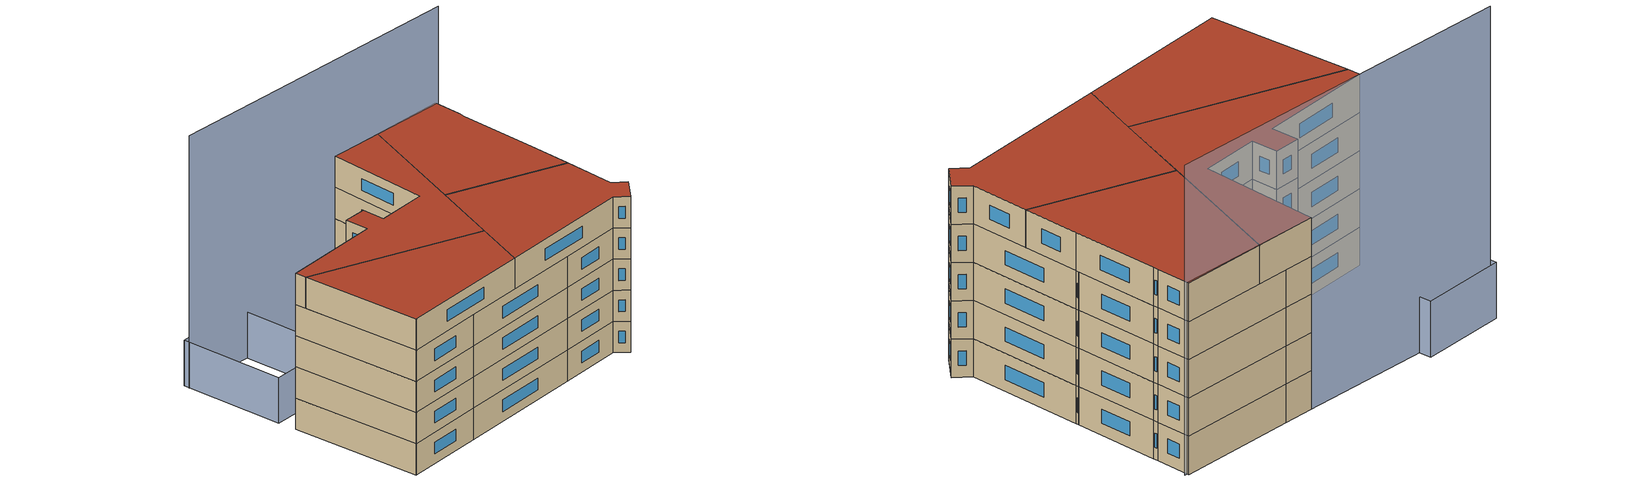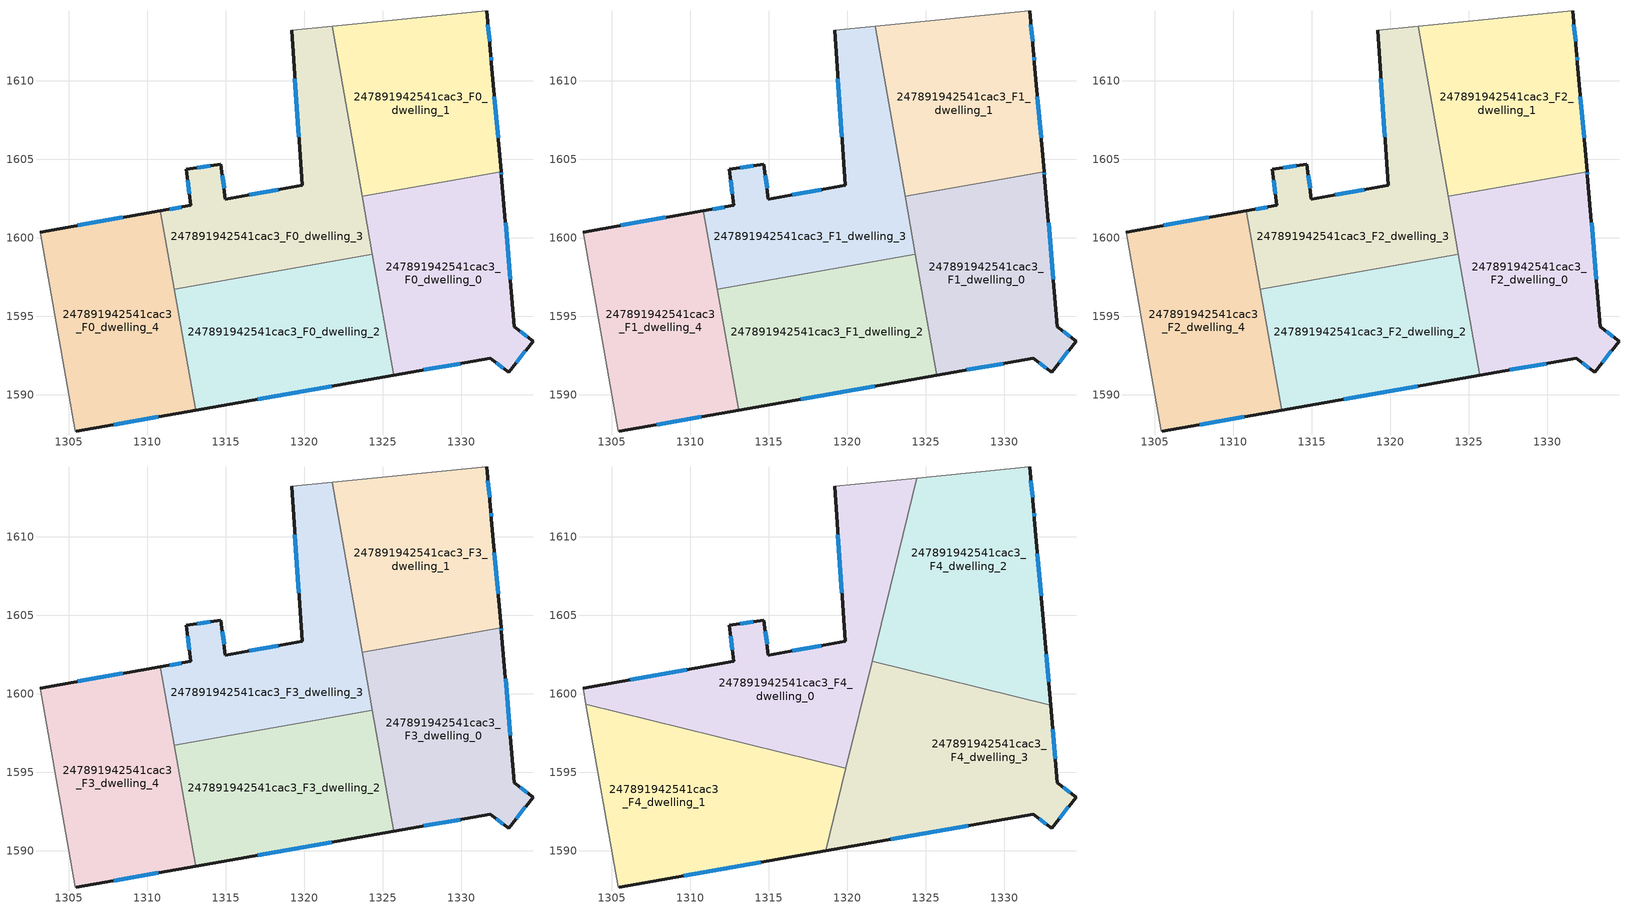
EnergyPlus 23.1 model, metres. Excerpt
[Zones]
247891942541cac3_F0_dwelling_0
 floor ground (EU_floor_Construction): 1332.58,1604 1333.4,1594.33 1334.58,1593.42 1333.05,1591.43 1331.86,1592.34 1325.71,1591.25 1323.7,1602.65 1332.56,1604.22 z0
 wall outside (EU_wall_Construction): 1325.71,1591.25 1331.86,1592.34 1333.05,1591.43 1334.58,1593.42 1333.4,1594.33 1332.58,1604 1332.56,1604.22 z0:3
 wall to 247891942541cac3_F0_dwelling_1 (EU_wall_Construction): 1332.56,1604.22 1323.7,1602.65 z0:3
 wall to 247891942541cac3_F0_dwelling_2 (EU_wall_Construction): 1324.35,1598.98 1325.71,1591.25 z0:3
 wall to 247891942541cac3_F0_dwelling_3 (EU_wall_Construction): 1323.7,1602.65 1324.35,1598.98 z0:3
 window (EU_Window_Construction): 1334.21,1593.71 1333.77,1594.05 / 1333.53,1592.05 1334.1,1592.8 / 1332.24,1592.05 1332.68,1591.71 / 1327.64,1591.59 1329.94,1592 / 1332.57,1604.07 1332.56,1604.15 / 1333.14,1597.36 1332.83,1600.97 z0.94:2.06
247891942541cac3_F0_dwelling_1
 floor ground (EU_floor_Construction): 1331.63,1614.47 1331.91,1611.65 1331.93,1611.16 1332.56,1604.22 1323.7,1602.65 1321.78,1613.48 z0
 wall outside (EU_wall_Construction): 1332.56,1604.22 1331.93,1611.16 1331.91,1611.65 1331.63,1614.47 z0:3
 wall adiabatic (EU_wall_Construction): 1331.63,1614.47 1321.78,1613.48 z0:3
 wall to 247891942541cac3_F0_dwelling_3 (EU_wall_Construction): 1321.78,1613.48 1323.7,1602.65 z0:3
 window (EU_Window_Construction): 1331.82,1612.53 1331.72,1613.59 / 1331.92,1611.31 1331.91,1611.5 / 1332.36,1606.39 1332.13,1608.98 z0.94:2.06
247891942541cac3_F0_dwelling_2
 floor ground (EU_floor_Construction): 1324.35,1598.98 1325.71,1591.25 1313.09,1589.03 1311.73,1596.75 z0
 wall outside (EU_wall_Construction): 1313.09,1589.03 1325.71,1591.25 z0:3
 wall to 247891942541cac3_F0_dwelling_3 (EU_wall_Construction): 1324.35,1598.98 1311.73,1596.75 z0:3
 wall to 247891942541cac3_F0_dwelling_4 (EU_wall_Construction): 1311.73,1596.75 1313.09,1589.03 z0:3
 window (EU_Window_Construction): 1317.05,1589.73 1321.75,1590.56 z0.94:2.06
247891942541cac3_F0_dwelling_3
 floor ground (EU_floor_Construction): 1321.78,1613.48 1324.35,1598.98 1311.73,1596.75 1310.85,1601.73 1312.8,1602.08 1312.49,1604.39 1314.7,1604.68 1314.99,1602.47 1319.88,1603.35 1319.21,1613.22 z0
 wall outside (EU_wall_Construction): 1319.21,1613.22 1319.88,1603.35 1314.99,1602.47 1314.7,1604.68 1312.49,1604.39 1312.8,1602.08 1310.85,1601.73 z0:3
 wall adiabatic (EU_wall_Construction): 1321.78,1613.48 1319.21,1613.22 z0:3
 wall to 247891942541cac3_F0_dwelling_4 (EU_wall_Construction): 1310.85,1601.73 1311.73,1596.75 z0:3
 window (EU_Window_Construction): 1312.18,1601.97 1311.46,1601.84 / 1312.59,1603.66 1312.7,1602.8 / 1314.01,1604.59 1313.18,1604.48 / 1314.9,1603.16 1314.79,1603.99 / 1318.34,1603.07 1316.52,1602.75 / 1319.42,1610.13 1319.67,1606.44 z0.94:2.06
247891942541cac3_F0_dwelling_4
 floor ground (EU_floor_Construction): 1310.85,1601.73 1313.09,1589.03 1305.48,1587.69 1305.41,1587.7 1303.18,1600.37 z0
 wall outside (EU_wall_Construction): 1305.48,1587.69 1313.09,1589.03 / 1310.85,1601.73 1303.18,1600.37 z0:3
 wall adiabatic (EU_wall_Construction): 1303.18,1600.37 1305.41,1587.7 1305.48,1587.69 z0:3
 window (EU_Window_Construction): 1307.87,1588.11 1310.7,1588.61 / 1308.44,1601.3 1305.58,1600.79 z0.94:2.06
247891942541cac3_F1_dwelling_0
 floor to 247891942541cac3_F0_dwelling_0 (EU_floor_Construction): 1332.58,1604 1333.4,1594.33 1334.58,1593.42 1333.05,1591.43 1331.86,1592.34 1325.71,1591.25 1323.7,1602.65 1332.56,1604.22 z3
 wall outside (EU_wall_Construction): 1325.71,1591.25 1331.86,1592.34 1333.05,1591.43 1334.58,1593.42 1333.4,1594.33 1332.58,1604 1332.56,1604.22 z3:6
 wall to 247891942541cac3_F1_dwelling_1 (EU_wall_Construction): 1332.56,1604.22 1323.7,1602.65 z3:6
 wall to 247891942541cac3_F1_dwelling_2 (EU_wall_Construction): 1324.35,1598.98 1325.71,1591.25 z3:6
 wall to 247891942541cac3_F1_dwelling_3 (EU_wall_Construction): 1323.7,1602.65 1324.35,1598.98 z3:6
 window (EU_Window_Construction): 1334.21,1593.71 1333.77,1594.05 / 1333.53,1592.05 1334.1,1592.8 / 1332.24,1592.05 1332.68,1591.71 / 1327.64,1591.59 1329.94,1592 / 1332.57,1604.07 1332.56,1604.15 / 1333.14,1597.36 1332.83,1600.97 z3.94:5.06
247891942541cac3_F1_dwelling_1
 floor to 247891942541cac3_F0_dwelling_1 (EU_floor_Construction): 1331.63,1614.47 1331.91,1611.65 1331.93,1611.16 1332.56,1604.22 1323.7,1602.65 1321.78,1613.48 z3
 wall outside (EU_wall_Construction): 1332.56,1604.22 1331.93,1611.16 1331.91,1611.65 1331.63,1614.47 z3:6
 wall adiabatic (EU_wall_Construction): 1331.63,1614.47 1321.78,1613.48 z3:6
 wall to 247891942541cac3_F1_dwelling_3 (EU_wall_Construction): 1321.78,1613.48 1323.7,1602.65 z3:6
 window (EU_Window_Construction): 1331.82,1612.53 1331.72,1613.59 / 1331.92,1611.31 1331.91,1611.5 / 1332.36,1606.39 1332.13,1608.98 z3.94:5.06
247891942541cac3_F1_dwelling_2
 floor to 247891942541cac3_F0_dwelling_2 (EU_floor_Construction): 1324.35,1598.98 1325.71,1591.25 1313.09,1589.03 1311.73,1596.75 z3
 wall outside (EU_wall_Construction): 1313.09,1589.03 1325.71,1591.25 z3:6
 wall to 247891942541cac3_F1_dwelling_3 (EU_wall_Construction): 1324.35,1598.98 1311.73,1596.75 z3:6
 wall to 247891942541cac3_F1_dwelling_4 (EU_wall_Construction): 1311.73,1596.75 1313.09,1589.03 z3:6
 window (EU_Window_Construction): 1317.05,1589.73 1321.75,1590.56 z3.94:5.06
247891942541cac3_F1_dwelling_3
 floor to 247891942541cac3_F0_dwelling_3 (EU_floor_Construction): 1321.78,1613.48 1324.35,1598.98 1311.73,1596.75 1310.85,1601.73 1312.8,1602.08 1312.49,1604.39 1314.7,1604.68 1314.99,1602.47 1319.88,1603.35 1319.21,1613.22 z3
 wall outside (EU_wall_Construction): 1319.21,1613.22 1319.88,1603.35 1314.99,1602.47 1314.7,1604.68 1312.49,1604.39 1312.8,1602.08 1310.85,1601.73 z3:6
 wall adiabatic (EU_wall_Construction): 1321.78,1613.48 1319.21,1613.22 z3:6
 wall to 247891942541cac3_F1_dwelling_4 (EU_wall_Construction): 1310.85,1601.73 1311.73,1596.75 z3:6
 window (EU_Window_Construction): 1312.18,1601.97 1311.46,1601.84 / 1312.59,1603.66 1312.7,1602.8 / 1314.01,1604.59 1313.18,1604.48 / 1314.9,1603.16 1314.79,1603.99 / 1318.34,1603.07 1316.52,1602.75 / 1319.42,1610.13 1319.67,1606.44 z3.94:5.06
247891942541cac3_F1_dwelling_4
 floor to 247891942541cac3_F0_dwelling_4 (EU_floor_Construction): 1310.85,1601.73 1313.09,1589.03 1305.48,1587.69 1305.41,1587.7 1303.18,1600.37 z3
 wall outside (EU_wall_Construction): 1305.48,1587.69 1313.09,1589.03 / 1310.85,1601.73 1303.18,1600.37 z3:6
 wall adiabatic (EU_wall_Construction): 1303.18,1600.37 1305.41,1587.7 1305.48,1587.69 z3:6
 window (EU_Window_Construction): 1307.87,1588.11 1310.7,1588.61 / 1308.44,1601.3 1305.58,1600.79 z3.94:5.06
247891942541cac3_F2_dwelling_0
 floor to 247891942541cac3_F1_dwelling_0 (EU_floor_Construction): 1332.58,1604 1333.4,1594.33 1334.58,1593.42 1333.05,1591.43 1331.86,1592.34 1325.71,1591.25 1323.7,1602.65 1332.56,1604.22 z6
 wall outside (EU_wall_Construction): 1325.71,1591.25 1331.86,1592.34 1333.05,1591.43 1334.58,1593.42 1333.4,1594.33 1332.58,1604 1332.56,1604.22 z6:9
 wall to 247891942541cac3_F2_dwelling_1 (EU_wall_Construction): 1332.56,1604.22 1323.7,1602.65 z6:9
 wall to 247891942541cac3_F2_dwelling_2 (EU_wall_Construction): 1324.35,1598.98 1325.71,1591.25 z6:9
 wall to 247891942541cac3_F2_dwelling_3 (EU_wall_Construction): 1323.7,1602.65 1324.35,1598.98 z6:9
 window (EU_Window_Construction): 1334.21,1593.71 1333.77,1594.05 / 1333.53,1592.05 1334.1,1592.8 / 1332.24,1592.05 1332.68,1591.71 / 1327.64,1591.59 1329.94,1592 / 1332.57,1604.07 1332.56,1604.15 / 1333.14,1597.36 1332.83,1600.97 z6.94:8.06
247891942541cac3_F2_dwelling_1
 floor to 247891942541cac3_F1_dwelling_1 (EU_floor_Construction): 1331.63,1614.47 1331.91,1611.65 1331.93,1611.16 1332.56,1604.22 1323.7,1602.65 1321.78,1613.48 z6
 wall outside (EU_wall_Construction): 1332.56,1604.22 1331.93,1611.16 1331.91,1611.65 1331.63,1614.47 z6:9
 wall adiabatic (EU_wall_Construction): 1331.63,1614.47 1321.78,1613.48 z6:9
 wall to 247891942541cac3_F2_dwelling_3 (EU_wall_Construction): 1321.78,1613.48 1323.7,1602.65 z6:9
 window (EU_Window_Construction): 1331.82,1612.53 1331.72,1613.59 / 1331.92,1611.31 1331.91,1611.5 / 1332.36,1606.39 1332.13,1608.98 z6.94:8.06
247891942541cac3_F2_dwelling_2
 floor to 247891942541cac3_F1_dwelling_2 (EU_floor_Construction): 1324.35,1598.98 1325.71,1591.25 1313.09,1589.03 1311.73,1596.75 z6
 wall outside (EU_wall_Construction): 1313.09,1589.03 1325.71,1591.25 z6:9
 wall to 247891942541cac3_F2_dwelling_3 (EU_wall_Construction): 1324.35,1598.98 1311.73,1596.75 z6:9
 wall to 247891942541cac3_F2_dwelling_4 (EU_wall_Construction): 1311.73,1596.75 1313.09,1589.03 z6:9
 window (EU_Window_Construction): 1317.05,1589.73 1321.75,1590.56 z6.94:8.06
247891942541cac3_F2_dwelling_3
 floor to 247891942541cac3_F1_dwelling_3 (EU_floor_Construction): 1321.78,1613.48 1324.35,1598.98 1311.73,1596.75 1310.85,1601.73 1312.8,1602.08 1312.49,1604.39 1314.7,1604.68 1314.99,1602.47 1319.88,1603.35 1319.21,1613.22 z6
 wall outside (EU_wall_Construction): 1319.21,1613.22 1319.88,1603.35 1314.99,1602.47 1314.7,1604.68 1312.49,1604.39 1312.8,1602.08 1310.85,1601.73 z6:9
 wall adiabatic (EU_wall_Construction): 1321.78,1613.48 1319.21,1613.22 z6:9
 wall to 247891942541cac3_F2_dwelling_4 (EU_wall_Construction): 1310.85,1601.73 1311.73,1596.75 z6:9
 window (EU_Window_Construction): 1312.18,1601.97 1311.46,1601.84 / 1312.59,1603.66 1312.7,1602.8 / 1314.01,1604.59 1313.18,1604.48 / 1314.9,1603.16 1314.79,1603.99 / 1318.34,1603.07 1316.52,1602.75 / 1319.42,1610.13 1319.67,1606.44 z6.94:8.06
247891942541cac3_F2_dwelling_4
 floor to 247891942541cac3_F1_dwelling_4 (EU_floor_Construction): 1310.85,1601.73 1313.09,1589.03 1305.48,1587.69 1305.41,1587.7 1303.18,1600.37 z6
 wall outside (EU_wall_Construction): 1305.48,1587.69 1313.09,1589.03 / 1310.85,1601.73 1303.18,1600.37 z6:9
 wall adiabatic (EU_wall_Construction): 1303.18,1600.37 1305.41,1587.7 1305.48,1587.69 z6:9
 window (EU_Window_Construction): 1307.87,1588.11 1310.7,1588.61 / 1308.44,1601.3 1305.58,1600.79 z6.94:8.06
247891942541cac3_F3_dwelling_0
 floor to 247891942541cac3_F2_dwelling_0 (EU_floor_Construction): 1332.58,1604 1333.4,1594.33 1334.58,1593.42 1333.05,1591.43 1331.86,1592.34 1325.71,1591.25 1323.7,1602.65 1332.56,1604.22 z9
 wall outside (EU_wall_Construction): 1325.71,1591.25 1331.86,1592.34 1333.05,1591.43 1334.58,1593.42 1333.4,1594.33 1332.58,1604 1332.56,1604.22 z9:12
 wall to 247891942541cac3_F3_dwelling_1 (EU_wall_Construction): 1332.56,1604.22 1323.7,1602.65 z9:12
 wall to 247891942541cac3_F3_dwelling_2 (EU_wall_Construction): 1324.35,1598.98 1325.71,1591.25 z9:12
 wall to 247891942541cac3_F3_dwelling_3 (EU_wall_Construction): 1323.7,1602.65 1324.35,1598.98 z9:12
 window (EU_Window_Construction): 1334.21,1593.71 1333.77,1594.05 / 1333.53,1592.05 1334.1,1592.8 / 1332.24,1592.05 1332.68,1591.71 / 1327.64,1591.59 1329.94,1592 / 1332.57,1604.07 1332.56,1604.15 / 1333.14,1597.36 1332.83,1600.97 z9.94:11.06
247891942541cac3_F3_dwelling_1
 floor to 247891942541cac3_F2_dwelling_1 (EU_floor_Construction): 1331.63,1614.47 1331.91,1611.65 1331.93,1611.16 1332.56,1604.22 1323.7,1602.65 1321.78,1613.48 z9
 wall outside (EU_wall_Construction): 1332.56,1604.22 1331.93,1611.16 1331.91,1611.65 1331.63,1614.47 z9:12
 wall adiabatic (EU_wall_Construction): 1331.63,1614.47 1321.78,1613.48 z9:12
 wall to 247891942541cac3_F3_dwelling_3 (EU_wall_Construction): 1321.78,1613.48 1323.7,1602.65 z9:12
 window (EU_Window_Construction): 1331.82,1612.53 1331.72,1613.59 / 1331.92,1611.31 1331.91,1611.5 / 1332.36,1606.39 1332.13,1608.98 z9.94:11.06
247891942541cac3_F3_dwelling_2
 floor to 247891942541cac3_F2_dwelling_2 (EU_floor_Construction): 1324.35,1598.98 1325.71,1591.25 1313.09,1589.03 1311.73,1596.75 z9
 wall outside (EU_wall_Construction): 1313.09,1589.03 1325.71,1591.25 z9:12
 wall to 247891942541cac3_F3_dwelling_3 (EU_wall_Construction): 1324.35,1598.98 1311.73,1596.75 z9:12
 wall to 247891942541cac3_F3_dwelling_4 (EU_wall_Construction): 1311.73,1596.75 1313.09,1589.03 z9:12
 window (EU_Window_Construction): 1317.05,1589.73 1321.75,1590.56 z9.94:11.06
247891942541cac3_F3_dwelling_3
 floor to 247891942541cac3_F2_dwelling_3 (EU_floor_Construction): 1321.78,1613.48 1324.35,1598.98 1311.73,1596.75 1310.85,1601.73 1312.8,1602.08 1312.49,1604.39 1314.7,1604.68 1314.99,1602.47 1319.88,1603.35 1319.21,1613.22 z9
 wall outside (EU_wall_Construction): 1319.21,1613.22 1319.88,1603.35 1314.99,1602.47 1314.7,1604.68 1312.49,1604.39 1312.8,1602.08 1310.85,1601.73 z9:12
 wall adiabatic (EU_wall_Construction): 1321.78,1613.48 1319.21,1613.22 z9:12
 wall to 247891942541cac3_F3_dwelling_4 (EU_wall_Construction): 1310.85,1601.73 1311.73,1596.75 z9:12
 window (EU_Window_Construction): 1312.18,1601.97 1311.46,1601.84 / 1312.59,1603.66 1312.7,1602.8 / 1314.01,1604.59 1313.18,1604.48 / 1314.9,1603.16 1314.79,1603.99 / 1318.34,1603.07 1316.52,1602.75 / 1319.42,1610.13 1319.67,1606.44 z9.94:11.06
247891942541cac3_F3_dwelling_4
 floor to 247891942541cac3_F2_dwelling_4 (EU_floor_Construction): 1310.85,1601.73 1313.09,1589.03 1305.48,1587.69 1305.41,1587.7 1303.18,1600.37 z9
 wall outside (EU_wall_Construction): 1305.48,1587.69 1313.09,1589.03 / 1310.85,1601.73 1303.18,1600.37 z9:12
 wall adiabatic (EU_wall_Construction): 1303.18,1600.37 1305.41,1587.7 1305.48,1587.69 z9:12
 window (EU_Window_Construction): 1307.87,1588.11 1310.7,1588.61 / 1308.44,1601.3 1305.58,1600.79 z9.94:11.06
247891942541cac3_F4_dwelling_0
 floor to 247891942541cac3_F3_dwelling_3 (EU_floor_Construction): 1321.78,1613.48 1322.87,1607.31 1320.67,1598.33 1312.99,1596.97 1311.63,1597.3 1310.85,1601.73 1312.8,1602.08 1312.49,1604.39 1314.7,1604.68 1314.99,1602.47 1319.88,1603.35 1319.21,1613.22 z12
 floor to 247891942541cac3_F3_dwelling_1 (EU_floor_Construction): 1324.45,1613.75 1322.87,1607.31 1321.78,1613.48 z12
 floor to 247891942541cac3_F3_dwelling_4 (EU_floor_Construction): 1310.85,1601.73 1311.63,1597.3 1303.36,1599.33 1303.18,1600.37 z12
 floor to 247891942541cac3_F3_dwelling_2 (EU_floor_Construction): 1320.67,1598.33 1319.92,1595.27 1312.99,1596.97 z12
 wall outside (EU_wall_Construction): 1319.21,1613.22 1319.88,1603.35 1314.99,1602.47 1314.7,1604.68 1312.49,1604.39 1312.8,1602.08 1303.18,1600.37 z12:15
 wall adiabatic (EU_wall_Construction): 1324.45,1613.75 1319.21,1613.22 / 1303.18,1600.37 1303.36,1599.33 z12:15
 wall to 247891942541cac3_F4_dwelling_1 (EU_wall_Construction): 1303.36,1599.33 1319.92,1595.27 z12:15
 wall to 247891942541cac3_F4_dwelling_2 (EU_wall_Construction): 1321.59,1602.08 1324.45,1613.75 z12:15
 wall to 247891942541cac3_F4_dwelling_3 (EU_wall_Construction): 1319.92,1595.27 1321.59,1602.08 z12:15
 window (EU_Window_Construction): 1314.01,1604.59 1313.18,1604.48 / 1314.9,1603.16 1314.79,1603.99 / 1318.34,1603.07 1316.52,1602.75 / 1319.42,1610.13 1319.67,1606.44 / 1309.78,1601.54 1306.19,1600.9 / 1312.59,1603.66 1312.7,1602.8 z12.94:14.06
 roof outside (EU_roof_Construction): 1319.92,1595.27 1324.45,1613.75 1319.21,1613.22 1319.88,1603.35 1314.99,1602.47 1314.7,1604.68 1312.49,1604.39 1312.8,1602.08 1303.18,1600.37 1303.36,1599.33 z15
247891942541cac3_F4_dwelling_1
 floor to 247891942541cac3_F3_dwelling_4 (EU_floor_Construction): 1311.63,1597.3 1313.09,1589.03 1305.48,1587.69 1305.41,1587.7 1303.36,1599.33 z12
 floor to 247891942541cac3_F3_dwelling_2 (EU_floor_Construction): 1319.92,1595.27 1318.63,1590.01 1313.09,1589.03 1311.73,1596.75 1312.99,1596.97 z12
 floor to 247891942541cac3_F3_dwelling_3 (EU_floor_Construction): 1312.99,1596.97 1311.73,1596.75 1311.63,1597.3 z12
 wall outside (EU_wall_Construction): 1305.48,1587.69 1318.63,1590.01 z12:15
 wall adiabatic (EU_wall_Construction): 1303.36,1599.33 1305.41,1587.7 1305.48,1587.69 z12:15
 wall to 247891942541cac3_F4_dwelling_3 (EU_wall_Construction): 1318.63,1590.01 1319.92,1595.27 z12:15
 window (EU_Window_Construction): 1309.6,1588.42 1314.51,1589.28 z12.94:14.06
 roof outside (EU_roof_Construction): 1318.63,1590.01 1319.92,1595.27 1303.36,1599.33 1305.41,1587.7 1305.48,1587.69 z15
247891942541cac3_F4_dwelling_2
 floor to 247891942541cac3_F3_dwelling_1 (EU_floor_Construction): 1331.63,1614.47 1331.91,1611.65 1331.93,1611.16 1332.56,1604.22 1323.7,1602.65 1322.87,1607.31 1324.45,1613.75 z12
 floor to 247891942541cac3_F3_dwelling_0 (EU_floor_Construction): 1332.56,1604.22 1332.58,1604 1332.98,1599.29 1323.9,1601.52 1323.7,1602.65 z12
 floor to 247891942541cac3_F3_dwelling_3 (EU_floor_Construction): 1322.87,1607.31 1323.9,1601.52 1321.59,1602.08 z12
 wall outside (EU_wall_Construction): 1332.98,1599.29 1332.58,1604 1331.93,1611.16 1331.91,1611.65 1331.63,1614.47 z12:15
 wall to 247891942541cac3_F4_dwelling_3 (EU_wall_Construction): 1321.59,1602.08 1332.98,1599.29 z12:15
 wall adiabatic (EU_wall_Construction): 1331.63,1614.47 1324.45,1613.75 z12:15
 window (EU_Window_Construction): 1331.92,1611.31 1331.91,1611.5 / 1332.37,1606.24 1332.13,1608.92 / 1332.85,1600.77 1332.7,1602.52 / 1331.82,1612.53 1331.72,1613.59 z12.94:14.06
 roof outside (EU_roof_Construction): 1332.98,1599.29 1332.58,1604 1331.93,1611.16 1331.91,1611.65 1331.63,1614.47 1324.45,1613.75 1321.59,1602.08 z15
247891942541cac3_F4_dwelling_3
 floor to 247891942541cac3_F3_dwelling_0 (EU_floor_Construction): 1332.98,1599.29 1333.4,1594.33 1334.58,1593.42 1333.05,1591.43 1331.86,1592.34 1325.71,1591.25 1323.9,1601.52 z12
 floor to 247891942541cac3_F3_dwelling_3 (EU_floor_Construction): 1323.9,1601.52 1324.35,1598.98 1320.67,1598.33 1321.59,1602.08 z12
 floor to 247891942541cac3_F3_dwelling_2 (EU_floor_Construction): 1324.35,1598.98 1325.71,1591.25 1318.63,1590.01 1320.67,1598.33 z12
 wall outside (EU_wall_Construction): 1318.63,1590.01 1331.86,1592.34 1333.05,1591.43 1334.58,1593.42 1333.4,1594.33 1332.98,1599.29 z12:15
 window (EU_Window_Construction): 1333.27,1595.89 1333.11,1597.74 / 1334.21,1593.71 1333.77,1594.05 / 1333.53,1592.05 1334.1,1592.8 / 1332.24,1592.05 1332.68,1591.71 / 1322.78,1590.74 1327.72,1591.61 z12.94:14.06
 roof outside (EU_roof_Construction): 1333.05,1591.43 1334.58,1593.42 1333.4,1594.33 1332.98,1599.29 1321.59,1602.08 1318.63,1590.01 1331.86,1592.34 z15
shading: 1308.25,1613.29 1309.81,1603.13 / 1309.81,1603.13 1302.78,1602.05 / 1302.78,1602.05 1301.22,1612.21 / 1301.22,1612.21 1308.25,1613.29 z0:4.4; 1331.88,1614.33 1301.28,1611.66 z0:24.3
[Building]
EU S2 Campaign: North Axis=0; Terrain=City; Solar Distribution=FullExterior
[Site:Location]
Vienna: Latitude=48; Longitude=16.5; Time Zone=1; Elevation=183
[SizingPeriod:WeatherFileDays]
AnnualSizingPeriod: Begin Month=1; Begin Day of Month=1; End Month=12; End Day of Month=31; Day of Week for Start Day=Monday; Use Weather File Daylight Saving Period=No; Use Weather File Rain and Snow Indicators=No
[MATERIAL]
EU_InternalMass_Material: Roughness=MediumRough; Thickness=0.1; Conductivity=1; Density=1800; Specific Heat=900; Thermal Absorptance=0.9; Solar Absorptance=0.7; Visible Absorptance=0.7
[MATERIAL:NOMASS] Roughness=MediumRough; Thermal Absorptance=0.9; Solar Absorptance=0.7; Visible Absorptance=0.7
Name | Thermal Resistance
EU_wall_NoMass | 0.914258
EU_roof_NoMass | 0.954009
EU_floor_NoMass | 1.09711
[WINDOWMATERIAL:SIMPLEGLAZINGSYSTEM]
EU_Window_SimpleGlazing: UFactor=2.09642; Solar Heat Gain Coefficient=0.65; Visible Transmittance=0.65
[CONSTRUCTION]
EU_wall_Construction: EU_wall_NoMass
EU_roof_Construction: EU_roof_NoMass
EU_floor_Construction: EU_floor_NoMass
EU_Window_Construction: EU_Window_SimpleGlazing
EU_InternalMass_Construction: EU_InternalMass_Material
[ZONE] Type=1; Multiplier=1; Ceiling Height=autocalculate; Floor Area=autocalculate; Part of Total Floor Area=Yes
Name | Volume
247891942541cac3_F0_dwelling_0; 247891942541cac3_F1_dwelling_0; 247891942541cac3_F2_dwelling_0; 247891942541cac3_F3_dwelling_0 | 301.353
247891942541cac3_F4_dwelling_0 | 376.657
247891942541cac3_F0_dwelling_1; 247891942541cac3_F1_dwelling_1; 247891942541cac3_F2_dwelling_1; 247891942541cac3_F3_dwelling_1 | 301.334
247891942541cac3_F4_dwelling_1 | 376.652
247891942541cac3_F0_dwelling_2; 247891942541cac3_F1_dwelling_2; 247891942541cac3_F2_dwelling_2; 247891942541cac3_F3_dwelling_2 | 301.331
247891942541cac3_F4_dwelling_2 | 376.675
247891942541cac3_F0_dwelling_3; 247891942541cac3_F1_dwelling_3; 247891942541cac3_F2_dwelling_3; 247891942541cac3_F3_dwelling_3 | 301.349
247891942541cac3_F4_dwelling_3 | 376.688
247891942541cac3_F0_dwelling_4; 247891942541cac3_F1_dwelling_4; 247891942541cac3_F2_dwelling_4; 247891942541cac3_F3_dwelling_4 | 301.321
[INTERNALMASS] Construction=EU_InternalMass_Construction
Name | Zone or ZoneList | Surface Area
247891942541cac3_F0_dwelling_0_EU_InternalMass | 247891942541cac3_F0_dwelling_0 | 100.45
247891942541cac3_F0_dwelling_1_EU_InternalMass | 247891942541cac3_F0_dwelling_1 | 100.444
247891942541cac3_F0_dwelling_2_EU_InternalMass | 247891942541cac3_F0_dwelling_2 | 100.443
247891942541cac3_F0_dwelling_3_EU_InternalMass | 247891942541cac3_F0_dwelling_3 | 100.448
247891942541cac3_F0_dwelling_4_EU_InternalMass | 247891942541cac3_F0_dwelling_4 | 100.445
247891942541cac3_F1_dwelling_0_EU_InternalMass | 247891942541cac3_F1_dwelling_0 | 100.45
247891942541cac3_F1_dwelling_1_EU_InternalMass | 247891942541cac3_F1_dwelling_1 | 100.444
247891942541cac3_F1_dwelling_2_EU_InternalMass | 247891942541cac3_F1_dwelling_2 | 100.443
247891942541cac3_F1_dwelling_3_EU_InternalMass | 247891942541cac3_F1_dwelling_3 | 100.448
247891942541cac3_F1_dwelling_4_EU_InternalMass | 247891942541cac3_F1_dwelling_4 | 100.445
247891942541cac3_F2_dwelling_0_EU_InternalMass | 247891942541cac3_F2_dwelling_0 | 100.45
247891942541cac3_F2_dwelling_1_EU_InternalMass | 247891942541cac3_F2_dwelling_1 | 100.444
247891942541cac3_F2_dwelling_2_EU_InternalMass | 247891942541cac3_F2_dwelling_2 | 100.443
247891942541cac3_F2_dwelling_3_EU_InternalMass | 247891942541cac3_F2_dwelling_3 | 100.448
247891942541cac3_F2_dwelling_4_EU_InternalMass | 247891942541cac3_F2_dwelling_4 | 100.445
247891942541cac3_F3_dwelling_0_EU_InternalMass | 247891942541cac3_F3_dwelling_0 | 100.45
247891942541cac3_F3_dwelling_1_EU_InternalMass | 247891942541cac3_F3_dwelling_1 | 100.444
247891942541cac3_F3_dwelling_2_EU_InternalMass | 247891942541cac3_F3_dwelling_2 | 100.443
247891942541cac3_F3_dwelling_3_EU_InternalMass | 247891942541cac3_F3_dwelling_3 | 100.448
247891942541cac3_F3_dwelling_4_EU_InternalMass | 247891942541cac3_F3_dwelling_4 | 100.445
247891942541cac3_F4_dwelling_0_EU_InternalMass | 247891942541cac3_F4_dwelling_0 | 125.552
247891942541cac3_F4_dwelling_1_EU_InternalMass | 247891942541cac3_F4_dwelling_1 | 125.551
247891942541cac3_F4_dwelling_2_EU_InternalMass | 247891942541cac3_F4_dwelling_2 | 125.558
247891942541cac3_F4_dwelling_3_EU_InternalMass | 247891942541cac3_F4_dwelling_3 | 125.563
[OTHEREQUIPMENT] Fuel Type=Electricity; Design Level Calculation Method=Watts/Area; Power per Zone Floor Area=1; Fraction Latent=0; Fraction Radiant=0; Fraction Lost=0; Carbon Dioxide Generation Rate=0; EndUse Subcategory=EU_Step8_InternalGains
Name | Zone or ZoneList or Space or SpaceList | Schedule
EU_Step8_InternalGain_247891942541cac3_F0_dwelling_0_f000 | 247891942541cac3_F0_dwelling_0 | EU_Step8_GainSchedule_247891942541cac3_F0_dwelling_0_f000
EU_Step8_InternalGain_247891942541cac3_F0_dwelling_1_f000 | 247891942541cac3_F0_dwelling_1 | EU_Step8_GainSchedule_247891942541cac3_F0_dwelling_1_f000
EU_Step8_InternalGain_247891942541cac3_F0_dwelling_2_f000 | 247891942541cac3_F0_dwelling_2 | EU_Step8_GainSchedule_247891942541cac3_F0_dwelling_2_f000
EU_Step8_InternalGain_247891942541cac3_F0_dwelling_3_f000 | 247891942541cac3_F0_dwelling_3 | EU_Step8_GainSchedule_247891942541cac3_F0_dwelling_3_f000
EU_Step8_InternalGain_247891942541cac3_F0_dwelling_4_f000 | 247891942541cac3_F0_dwelling_4 | EU_Step8_GainSchedule_247891942541cac3_F0_dwelling_4_f000
EU_Step8_InternalGain_247891942541cac3_F1_dwelling_0_f000 | 247891942541cac3_F1_dwelling_0 | EU_Step8_GainSchedule_247891942541cac3_F1_dwelling_0_f000
EU_Step8_InternalGain_247891942541cac3_F1_dwelling_1_f000 | 247891942541cac3_F1_dwelling_1 | EU_Step8_GainSchedule_247891942541cac3_F1_dwelling_1_f000
EU_Step8_InternalGain_247891942541cac3_F1_dwelling_2_f000 | 247891942541cac3_F1_dwelling_2 | EU_Step8_GainSchedule_247891942541cac3_F1_dwelling_2_f000
EU_Step8_InternalGain_247891942541cac3_F1_dwelling_3_f000 | 247891942541cac3_F1_dwelling_3 | EU_Step8_GainSchedule_247891942541cac3_F1_dwelling_3_f000
EU_Step8_InternalGain_247891942541cac3_F1_dwelling_4_f000 | 247891942541cac3_F1_dwelling_4 | EU_Step8_GainSchedule_247891942541cac3_F1_dwelling_4_f000
EU_Step8_InternalGain_247891942541cac3_F2_dwelling_0_f000 | 247891942541cac3_F2_dwelling_0 | EU_Step8_GainSchedule_247891942541cac3_F2_dwelling_0_f000
EU_Step8_InternalGain_247891942541cac3_F2_dwelling_1_f000 | 247891942541cac3_F2_dwelling_1 | EU_Step8_GainSchedule_247891942541cac3_F2_dwelling_1_f000
EU_Step8_InternalGain_247891942541cac3_F2_dwelling_2_f000 | 247891942541cac3_F2_dwelling_2 | EU_Step8_GainSchedule_247891942541cac3_F2_dwelling_2_f000
EU_Step8_InternalGain_247891942541cac3_F2_dwelling_3_f000 | 247891942541cac3_F2_dwelling_3 | EU_Step8_GainSchedule_247891942541cac3_F2_dwelling_3_f000
EU_Step8_InternalGain_247891942541cac3_F2_dwelling_4_f000 | 247891942541cac3_F2_dwelling_4 | EU_Step8_GainSchedule_247891942541cac3_F2_dwelling_4_f000
EU_Step8_InternalGain_247891942541cac3_F3_dwelling_0_f000 | 247891942541cac3_F3_dwelling_0 | EU_Step8_GainSchedule_247891942541cac3_F3_dwelling_0_f000
EU_Step8_InternalGain_247891942541cac3_F3_dwelling_1_f000 | 247891942541cac3_F3_dwelling_1 | EU_Step8_GainSchedule_247891942541cac3_F3_dwelling_1_f000
EU_Step8_InternalGain_247891942541cac3_F3_dwelling_2_f000 | 247891942541cac3_F3_dwelling_2 | EU_Step8_GainSchedule_247891942541cac3_F3_dwelling_2_f000
EU_Step8_InternalGain_247891942541cac3_F3_dwelling_3_f000 | 247891942541cac3_F3_dwelling_3 | EU_Step8_GainSchedule_247891942541cac3_F3_dwelling_3_f000
EU_Step8_InternalGain_247891942541cac3_F3_dwelling_4_f000 | 247891942541cac3_F3_dwelling_4 | EU_Step8_GainSchedule_247891942541cac3_F3_dwelling_4_f000
EU_Step8_InternalGain_247891942541cac3_F4_dwelling_0_f000 | 247891942541cac3_F4_dwelling_0 | EU_Step8_GainSchedule_247891942541cac3_F4_dwelling_0_f000
EU_Step8_InternalGain_247891942541cac3_F4_dwelling_1_f000 | 247891942541cac3_F4_dwelling_1 | EU_Step8_GainSchedule_247891942541cac3_F4_dwelling_1_f000
EU_Step8_InternalGain_247891942541cac3_F4_dwelling_2_f000 | 247891942541cac3_F4_dwelling_2 | EU_Step8_GainSchedule_247891942541cac3_F4_dwelling_2_f000
EU_Step8_InternalGain_247891942541cac3_F4_dwelling_3_f000 | 247891942541cac3_F4_dwelling_3 | EU_Step8_GainSchedule_247891942541cac3_F4_dwelling_3_f000
[ZONEVENTILATION:DESIGNFLOWRATE] Schedule=EU_AlwaysOn; Design Flow Rate Calculation Method=AirChanges/Hour; Air Changes per Hour=0.546891; Ventilation Type=Natural; Fan Pressure Rise=0; Fan Total Efficiency=1; Constant Term Coefficient=1; Temperature Term Coefficient=0; Velocity Term Coefficient=0; Velocity Squared Term Coefficient=0; Minimum Indoor Temperature=-100; Maximum Indoor Temperature=100; Delta Temperature=-100; Minimum Outdoor Temperature=-100; Maximum Outdoor Temperature=100; Maximum Wind Speed=40
Name | Zone or ZoneList or Space or SpaceList
EU_ConstantAir_247891942541cac3_F0_dwelling_0 | 247891942541cac3_F0_dwelling_0
EU_ConstantAir_247891942541cac3_F0_dwelling_1 | 247891942541cac3_F0_dwelling_1
EU_ConstantAir_247891942541cac3_F0_dwelling_2 | 247891942541cac3_F0_dwelling_2
EU_ConstantAir_247891942541cac3_F0_dwelling_3 | 247891942541cac3_F0_dwelling_3
EU_ConstantAir_247891942541cac3_F0_dwelling_4 | 247891942541cac3_F0_dwelling_4
EU_ConstantAir_247891942541cac3_F1_dwelling_0 | 247891942541cac3_F1_dwelling_0
EU_ConstantAir_247891942541cac3_F1_dwelling_1 | 247891942541cac3_F1_dwelling_1
EU_ConstantAir_247891942541cac3_F1_dwelling_2 | 247891942541cac3_F1_dwelling_2
EU_ConstantAir_247891942541cac3_F1_dwelling_3 | 247891942541cac3_F1_dwelling_3
EU_ConstantAir_247891942541cac3_F1_dwelling_4 | 247891942541cac3_F1_dwelling_4
EU_ConstantAir_247891942541cac3_F2_dwelling_0 | 247891942541cac3_F2_dwelling_0
EU_ConstantAir_247891942541cac3_F2_dwelling_1 | 247891942541cac3_F2_dwelling_1
EU_ConstantAir_247891942541cac3_F2_dwelling_2 | 247891942541cac3_F2_dwelling_2
EU_ConstantAir_247891942541cac3_F2_dwelling_3 | 247891942541cac3_F2_dwelling_3
EU_ConstantAir_247891942541cac3_F2_dwelling_4 | 247891942541cac3_F2_dwelling_4
EU_ConstantAir_247891942541cac3_F3_dwelling_0 | 247891942541cac3_F3_dwelling_0
EU_ConstantAir_247891942541cac3_F3_dwelling_1 | 247891942541cac3_F3_dwelling_1
EU_ConstantAir_247891942541cac3_F3_dwelling_2 | 247891942541cac3_F3_dwelling_2
EU_ConstantAir_247891942541cac3_F3_dwelling_3 | 247891942541cac3_F3_dwelling_3
EU_ConstantAir_247891942541cac3_F3_dwelling_4 | 247891942541cac3_F3_dwelling_4
EU_ConstantAir_247891942541cac3_F4_dwelling_0 | 247891942541cac3_F4_dwelling_0
EU_ConstantAir_247891942541cac3_F4_dwelling_1 | 247891942541cac3_F4_dwelling_1
EU_ConstantAir_247891942541cac3_F4_dwelling_2 | 247891942541cac3_F4_dwelling_2
EU_ConstantAir_247891942541cac3_F4_dwelling_3 | 247891942541cac3_F4_dwelling_3
[HVACTEMPLATE:THERMOSTAT] Constant Heating Setpoint=20; Constant Cooling Setpoint=50
EU_HeatOnly_247891942541cac3_F0_dwelling_0; EU_HeatOnly_247891942541cac3_F0_dwelling_1; EU_HeatOnly_247891942541cac3_F0_dwelling_2; EU_HeatOnly_247891942541cac3_F0_dwelling_3; EU_HeatOnly_247891942541cac3_F0_dwelling_4; EU_HeatOnly_247891942541cac3_F1_dwelling_0; EU_HeatOnly_247891942541cac3_F1_dwelling_1; EU_HeatOnly_247891942541cac3_F1_dwelling_2; EU_HeatOnly_247891942541cac3_F1_dwelling_3; EU_HeatOnly_247891942541cac3_F1_dwelling_4; EU_HeatOnly_247891942541cac3_F2_dwelling_0; EU_HeatOnly_247891942541cac3_F2_dwelling_1; EU_HeatOnly_247891942541cac3_F2_dwelling_2; EU_HeatOnly_247891942541cac3_F2_dwelling_3; EU_HeatOnly_247891942541cac3_F2_dwelling_4; EU_HeatOnly_247891942541cac3_F3_dwelling_0; EU_HeatOnly_247891942541cac3_F3_dwelling_1; EU_HeatOnly_247891942541cac3_F3_dwelling_2; EU_HeatOnly_247891942541cac3_F3_dwelling_3; EU_HeatOnly_247891942541cac3_F3_dwelling_4; EU_HeatOnly_247891942541cac3_F4_dwelling_0; EU_HeatOnly_247891942541cac3_F4_dwelling_1; EU_HeatOnly_247891942541cac3_F4_dwelling_2; EU_HeatOnly_247891942541cac3_F4_dwelling_3
[HVACTEMPLATE:ZONE:IDEALLOADSAIRSYSTEM] System Availability Schedule=EU_AlwaysOn; Maximum Heating Supply Air Temperature=50; Minimum Cooling Supply Air Temperature=13; Maximum Heating Supply Air Humidity Ratio=0.0156; Minimum Cooling Supply Air Humidity Ratio=0.0077; Heating Limit=NoLimit; Cooling Limit=NoLimit; Heating Availability Schedule=EU_AlwaysOn; Cooling Availability Schedule=EU_CoolingOff; Dehumidification Control Type=ConstantSensibleHeatRatio; Cooling Sensible Heat Ratio=0.7; Dehumidification Setpoint=60; Humidification Control Type=None; Humidification Setpoint=30; Outdoor Air Method=None; Outdoor Air Flow Rate per Person=0.00944; Outdoor Air Flow Rate per Zone Floor Area=0; Outdoor Air Flow Rate per Zone=0; Demand Controlled Ventilation Type=None; Outdoor Air Economizer Type=NoEconomizer; Heat Recovery Type=None; Sensible Heat Recovery Effectiveness=0.7; Latent Heat Recovery Effectiveness=0.65
Name | Template Thermostat
247891942541cac3_F0_dwelling_0 | EU_HeatOnly_247891942541cac3_F0_dwelling_0
247891942541cac3_F0_dwelling_1 | EU_HeatOnly_247891942541cac3_F0_dwelling_1
247891942541cac3_F0_dwelling_2 | EU_HeatOnly_247891942541cac3_F0_dwelling_2
247891942541cac3_F0_dwelling_3 | EU_HeatOnly_247891942541cac3_F0_dwelling_3
247891942541cac3_F0_dwelling_4 | EU_HeatOnly_247891942541cac3_F0_dwelling_4
247891942541cac3_F1_dwelling_0 | EU_HeatOnly_247891942541cac3_F1_dwelling_0
247891942541cac3_F1_dwelling_1 | EU_HeatOnly_247891942541cac3_F1_dwelling_1
247891942541cac3_F1_dwelling_2 | EU_HeatOnly_247891942541cac3_F1_dwelling_2
247891942541cac3_F1_dwelling_3 | EU_HeatOnly_247891942541cac3_F1_dwelling_3
247891942541cac3_F1_dwelling_4 | EU_HeatOnly_247891942541cac3_F1_dwelling_4
247891942541cac3_F2_dwelling_0 | EU_HeatOnly_247891942541cac3_F2_dwelling_0
247891942541cac3_F2_dwelling_1 | EU_HeatOnly_247891942541cac3_F2_dwelling_1
247891942541cac3_F2_dwelling_2 | EU_HeatOnly_247891942541cac3_F2_dwelling_2
247891942541cac3_F2_dwelling_3 | EU_HeatOnly_247891942541cac3_F2_dwelling_3
247891942541cac3_F2_dwelling_4 | EU_HeatOnly_247891942541cac3_F2_dwelling_4
247891942541cac3_F3_dwelling_0 | EU_HeatOnly_247891942541cac3_F3_dwelling_0
247891942541cac3_F3_dwelling_1 | EU_HeatOnly_247891942541cac3_F3_dwelling_1
247891942541cac3_F3_dwelling_2 | EU_HeatOnly_247891942541cac3_F3_dwelling_2
247891942541cac3_F3_dwelling_3 | EU_HeatOnly_247891942541cac3_F3_dwelling_3
247891942541cac3_F3_dwelling_4 | EU_HeatOnly_247891942541cac3_F3_dwelling_4
247891942541cac3_F4_dwelling_0 | EU_HeatOnly_247891942541cac3_F4_dwelling_0
247891942541cac3_F4_dwelling_1 | EU_HeatOnly_247891942541cac3_F4_dwelling_1
247891942541cac3_F4_dwelling_2 | EU_HeatOnly_247891942541cac3_F4_dwelling_2
247891942541cac3_F4_dwelling_3 | EU_HeatOnly_247891942541cac3_F4_dwelling_3
[SIZING:ZONE] Zone Cooling Design Supply Air Temperature Input Method=SupplyAirTemperature; Zone Cooling Design Supply Air Temperature=13; Zone Heating Design Supply Air Temperature Input Method=SupplyAirTemperature; Zone Heating Design Supply Air Temperature=50; Zone Cooling Design Supply Air Humidity Ratio=0.008; Zone Heating Design Supply Air Humidity Ratio=0.008; Cooling Design Air Flow Method=DesignDay; Cooling Design Air Flow Rate=0; Cooling Minimum Air Flow per Zone Floor Area=0.000762; Cooling Minimum Air Flow=0; Cooling Minimum Air Flow Fraction=0.2; Heating Design Air Flow Method=DesignDay; Heating Design Air Flow Rate=0; Heating Maximum Air Flow per Zone Floor Area=0.002032; Heating Maximum Air Flow=0.141576; Heating Maximum Air Flow Fraction=0.3; Account for Dedicated Outdoor Air System=No; Dedicated Outdoor Air System Control Strategy=NeutralSupplyAir; Dedicated Outdoor Air Low Setpoint Temperature for Design=autosize; Dedicated Outdoor Air High Setpoint Temperature for Design=autosize; Zone Load Sizing Method=Sensible Load Only No Latent Load; Zone Latent Cooling Design Supply Air Humidity Ratio Input Method=HumidityRatioDifference; Zone Cooling Design Supply Air Humidity Ratio Difference=0.005; Zone Latent Heating Design Supply Air Humidity Ratio Input Method=HumidityRatioDifference; Zone Humidification Design Supply Air Humidity Ratio Difference=0.005
247891942541cac3_F0_dwelling_0; 247891942541cac3_F0_dwelling_1; 247891942541cac3_F0_dwelling_2; 247891942541cac3_F0_dwelling_3; 247891942541cac3_F0_dwelling_4; 247891942541cac3_F1_dwelling_0; 247891942541cac3_F1_dwelling_1; 247891942541cac3_F1_dwelling_2; 247891942541cac3_F1_dwelling_3; 247891942541cac3_F1_dwelling_4; 247891942541cac3_F2_dwelling_0; 247891942541cac3_F2_dwelling_1; 247891942541cac3_F2_dwelling_2; 247891942541cac3_F2_dwelling_3; 247891942541cac3_F2_dwelling_4; 247891942541cac3_F3_dwelling_0; 247891942541cac3_F3_dwelling_1; 247891942541cac3_F3_dwelling_2; 247891942541cac3_F3_dwelling_3; 247891942541cac3_F3_dwelling_4; 247891942541cac3_F4_dwelling_0; 247891942541cac3_F4_dwelling_1; 247891942541cac3_F4_dwelling_2; 247891942541cac3_F4_dwelling_3
[SCHEDULE:CONSTANT]
Name | Hourly Value
EU_AlwaysOn | 1
EU_CoolingOff | 0
[SCHEDULE:FILE] Column Number=1; Rows to Skip at Top=0; Number of Hours of Data=8760; Column Separator=Comma; Interpolate to Timestep=No; Minutes per Item=60; Adjust Schedule for Daylight Savings=Yes
Name | File
EU_Step8_GainSchedule_247891942541cac3_F0_dwelling_0_f000 | ../../schedules/247891942541cac3/247891942541cac3_F0_dwelling_0_f000_gain.csv
EU_Step8_GainSchedule_247891942541cac3_F0_dwelling_1_f000 | ../../schedules/247891942541cac3/247891942541cac3_F0_dwelling_1_f000_gain.csv
EU_Step8_GainSchedule_247891942541cac3_F0_dwelling_2_f000 | ../../schedules/247891942541cac3/247891942541cac3_F0_dwelling_2_f000_gain.csv
EU_Step8_GainSchedule_247891942541cac3_F0_dwelling_3_f000 | ../../schedules/247891942541cac3/247891942541cac3_F0_dwelling_3_f000_gain.csv
EU_Step8_GainSchedule_247891942541cac3_F0_dwelling_4_f000 | ../../schedules/247891942541cac3/247891942541cac3_F0_dwelling_4_f000_gain.csv
EU_Step8_GainSchedule_247891942541cac3_F1_dwelling_0_f000 | ../../schedules/247891942541cac3/247891942541cac3_F1_dwelling_0_f000_gain.csv
EU_Step8_GainSchedule_247891942541cac3_F1_dwelling_1_f000 | ../../schedules/247891942541cac3/247891942541cac3_F1_dwelling_1_f000_gain.csv
EU_Step8_GainSchedule_247891942541cac3_F1_dwelling_2_f000 | ../../schedules/247891942541cac3/247891942541cac3_F1_dwelling_2_f000_gain.csv
EU_Step8_GainSchedule_247891942541cac3_F1_dwelling_3_f000 | ../../schedules/247891942541cac3/247891942541cac3_F1_dwelling_3_f000_gain.csv
EU_Step8_GainSchedule_247891942541cac3_F1_dwelling_4_f000 | ../../schedules/247891942541cac3/247891942541cac3_F1_dwelling_4_f000_gain.csv
EU_Step8_GainSchedule_247891942541cac3_F2_dwelling_0_f000 | ../../schedules/247891942541cac3/247891942541cac3_F2_dwelling_0_f000_gain.csv
EU_Step8_GainSchedule_247891942541cac3_F2_dwelling_1_f000 | ../../schedules/247891942541cac3/247891942541cac3_F2_dwelling_1_f000_gain.csv
EU_Step8_GainSchedule_247891942541cac3_F2_dwelling_2_f000 | ../../schedules/247891942541cac3/247891942541cac3_F2_dwelling_2_f000_gain.csv
EU_Step8_GainSchedule_247891942541cac3_F2_dwelling_3_f000 | ../../schedules/247891942541cac3/247891942541cac3_F2_dwelling_3_f000_gain.csv
EU_Step8_GainSchedule_247891942541cac3_F2_dwelling_4_f000 | ../../schedules/247891942541cac3/247891942541cac3_F2_dwelling_4_f000_gain.csv
EU_Step8_GainSchedule_247891942541cac3_F3_dwelling_0_f000 | ../../schedules/247891942541cac3/247891942541cac3_F3_dwelling_0_f000_gain.csv
EU_Step8_GainSchedule_247891942541cac3_F3_dwelling_1_f000 | ../../schedules/247891942541cac3/247891942541cac3_F3_dwelling_1_f000_gain.csv
EU_Step8_GainSchedule_247891942541cac3_F3_dwelling_2_f000 | ../../schedules/247891942541cac3/247891942541cac3_F3_dwelling_2_f000_gain.csv
EU_Step8_GainSchedule_247891942541cac3_F3_dwelling_3_f000 | ../../schedules/247891942541cac3/247891942541cac3_F3_dwelling_3_f000_gain.csv
EU_Step8_GainSchedule_247891942541cac3_F3_dwelling_4_f000 | ../../schedules/247891942541cac3/247891942541cac3_F3_dwelling_4_f000_gain.csv
EU_Step8_GainSchedule_247891942541cac3_F4_dwelling_0_f000 | ../../schedules/247891942541cac3/247891942541cac3_F4_dwelling_0_f000_gain.csv
EU_Step8_GainSchedule_247891942541cac3_F4_dwelling_1_f000 | ../../schedules/247891942541cac3/247891942541cac3_F4_dwelling_1_f000_gain.csv
EU_Step8_GainSchedule_247891942541cac3_F4_dwelling_2_f000 | ../../schedules/247891942541cac3/247891942541cac3_F4_dwelling_2_f000_gain.csv
EU_Step8_GainSchedule_247891942541cac3_F4_dwelling_3_f000 | ../../schedules/247891942541cac3/247891942541cac3_F4_dwelling_3_f000_gain.csv
